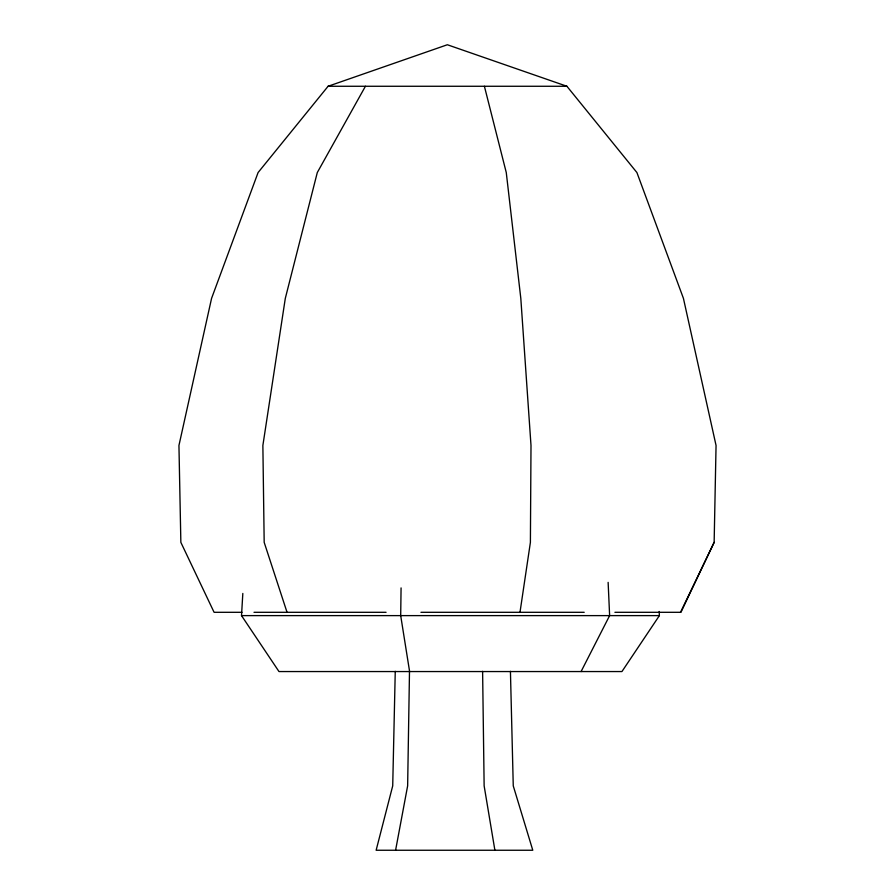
<?xml version="1.0" encoding="UTF-8"?>
<svg xmlns="http://www.w3.org/2000/svg" width="895" height="895" viewBox="0 0 895 895"><rect width="100%" height="100%" fill="white"/><g stroke="black" fill="none" stroke-linecap="round" stroke-linejoin="round"><path stroke-width="1.34" d="M401.072 587.914L400.692 615.615L409.608 671.552M409.496 671.34L407.639 785.866L395.59 850.25M614.91 612.303L680.916 612.303L714.143 542.359L716.056 445.475L683.433 298.382L636.916 172.556L566.904 86.267L447.355 44.75L328.096 86.267L258.084 172.556L211.567 298.382L178.944 445.475L180.857 542.359L214.084 612.303L242.008 612.303M395.254 671.34L392.715 785.866L376.135 850.25L532.782 850.25L513.26 785.866L510.43 671.34M659.156 611.464L659.391 615.615L621.935 671.552L278.983 671.552L241.516 615.615L242.825 593.452M519.995 612.303L530.399 542.359L531.003 445.475L520.812 298.382L506.268 172.556L484.396 86.267M680.524 612.303L714.143 542.359M581.079 671.552L609.629 615.615L608.13 582.376M365.428 86.267L317.289 172.556L285.304 298.382L262.873 445.475L264.182 542.359L287.038 612.303M328.096 86.267L566.904 86.267M254.001 612.303L386.069 612.303M420.952 612.303L584.2 612.303M241.516 615.615L659.391 615.615M494.89 850.25L484.139 785.866L482.606 671.34"/></g></svg>
